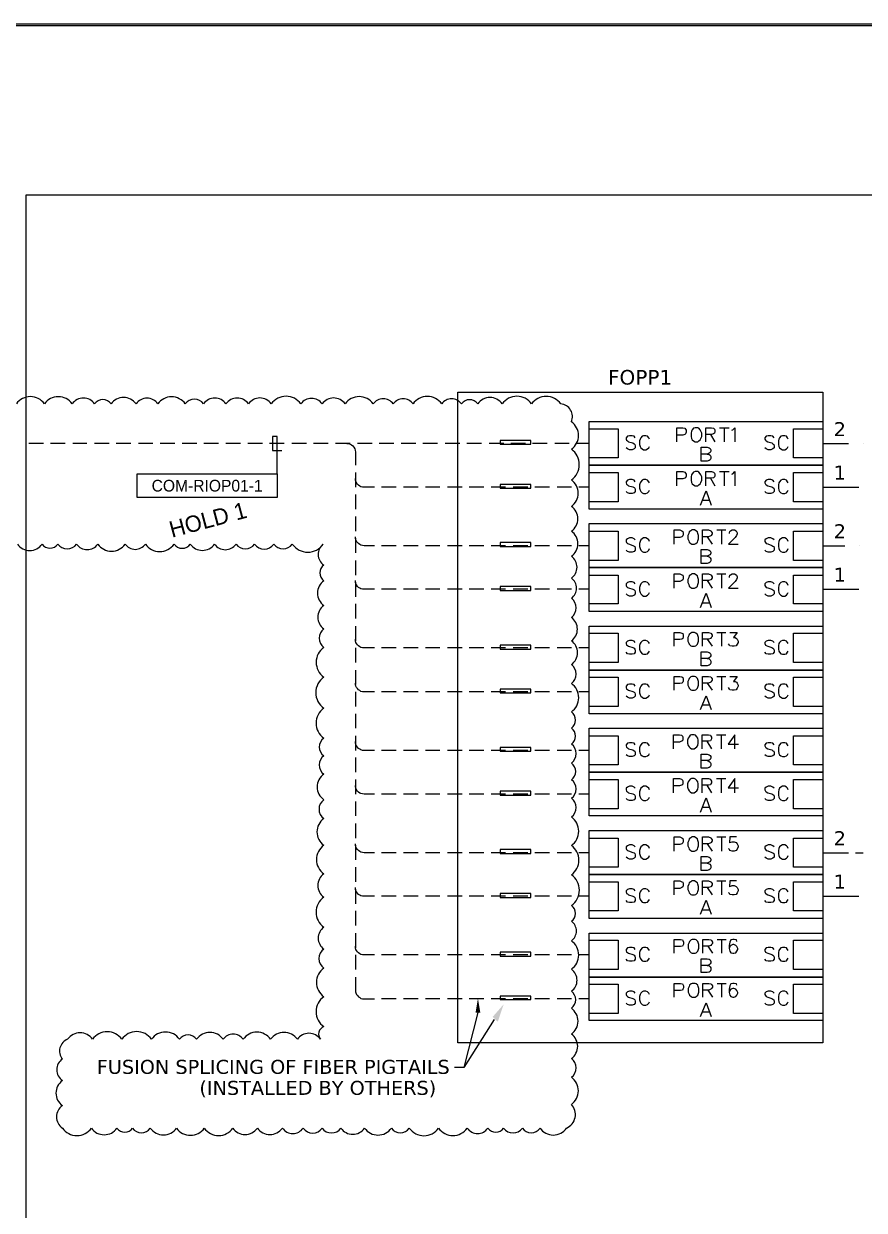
# Model space of a CAD drawing. Extents: x 10329 to 11173, y 0 to 536.
# Drawn here: x 10500.7 to 10680.7, y 282.4 to 536.4 of the extents above; entities that cross this region are included whole.
import ezdxf
from ezdxf.enums import TextEntityAlignment as Align

# ---------------------------------------------------------------- set-up
doc = ezdxf.new("R2010")
doc.units = 0
doc.header["$LTSCALE"] = 10
doc.header["$MEASUREMENT"] = 0
for name, color, linetype in [('G02-1-PRDXXXX-E-MRIO-01-P01-01$0$ANNOTATION', 7, 'Continuous'), ('G02-1-PRDXXXX-E-MRIO-01-P01-01$0$HOLD', 1, 'Continuous'), ('G02-1-PRDXXXX-E-MRIO-01-P01-01$0$TEXT-2', 2, 'Continuous'), ('G02-1-PRDXXXX-E-MRIO-01-P01-01$0$TITLE', 7, 'Continuous')]:
    doc.layers.add(name, color=color, linetype=linetype)
doc.layers.add('G02-1-PRDXXXX-E-MRIO-01-P01-01$0$View', color=251, linetype='Continuous', plot=False)
doc.styles.add('G02-1-PRDXXXX-E-MRIO-01-P01-01$0$PDF Verdana', font='verdana.ttf')
doc.styles.add('G02-1-PRDXXXX-E-MRIO-01-P01-01$0$Scovan Elec', font='')
doc.styles.add('G02-1-PRDXXXX-E-MRIO-01-P01-01$0$Standard', font='')
doc.styles.get('G02-1-PRDXXXX-E-MRIO-01-P01-01$0$Scovan Elec').set_extended_font_data('Franklin Gothic Medium Cond')
doc.styles.get('G02-1-PRDXXXX-E-MRIO-01-P01-01$0$Standard').set_extended_font_data('Franklin Gothic Medium Cond')

# ---------------------------------------------------------------- blocks, each defined once
blk = doc.blocks.new('G02-1-PRDXXXX-E-MRIO-01-P01-01$0$DV-54809-ZX-700-00')
at = {"layer": 'G02-1-PRDXXXX-E-MRIO-01-P01-01$0$ANNOTATION', "lineweight": 25}
for points in [[(172.22, 114.64), (172.22, 499.73), (597.78, 499.73), (597.78, 114.64)], [(264.68, 457.48), (342.84, 457.48), (342.84, 318.28), (264.68, 318.28)], [(292.8, 451.22), (342.84, 451.22), (342.84, 441.9), (292.8, 441.9)], [(292.8, 449.69), (299.06, 449.69), (299.06, 443.43), (292.8, 443.43)], [(315.49, 449.86), (315.15, 449.78), (314.89, 449.44), (314.73, 449.18), (314.64, 448.76), (314.64, 448), (314.73, 447.58), (314.89, 447.32), (315.15, 447.07), (315.49, 446.9), (316.08, 446.9), (316.33, 447.07), (316.59, 447.32), (316.76, 447.58), (316.93, 448), (316.93, 448.76), (316.76, 449.18), (316.59, 449.44), (316.33, 449.78), (316.08, 449.86)], [(336.57, 449.69), (342.84, 449.69), (342.84, 443.43), (336.57, 443.43)], [(273.74, 446.39), (280.35, 446.39), (280.35, 447.15), (273.74, 447.15)], [(292.8, 441.9), (342.84, 441.9), (342.84, 432.5), (292.8, 432.5)], [(292.8, 440.29), (299.06, 440.29), (299.06, 434.03), (292.8, 434.03)], [(315.49, 440.55), (315.15, 440.38), (314.89, 440.04), (314.73, 439.79), (314.64, 439.36), (314.64, 438.68), (314.73, 438.18), (314.89, 437.92), (315.15, 437.67), (315.49, 437.5), (316.08, 437.5), (316.33, 437.67), (316.59, 437.92), (316.76, 438.18), (316.93, 438.68), (316.93, 439.36), (316.76, 439.79), (316.59, 440.04), (316.33, 440.38), (316.08, 440.55)], [(336.57, 440.29), (342.84, 440.29), (342.84, 434.03), (336.57, 434.03)], [(273.74, 436.99), (280.35, 436.99), (280.35, 437.75), (273.74, 437.75)], [(292.8, 429.37), (342.84, 429.37), (342.84, 419.97), (292.8, 419.97)], [(292.8, 427.76), (299.06, 427.76), (299.06, 421.5), (292.8, 421.5)], [(314.81, 428.02), (314.56, 427.85), (314.22, 427.59), (314.13, 427.25), (313.96, 426.83), (313.96, 426.15), (314.13, 425.73), (314.22, 425.39), (314.56, 425.14), (314.81, 424.97), (315.4, 424.97), (315.66, 425.14), (316, 425.39), (316.08, 425.73), (316.25, 426.15), (316.25, 426.83), (316.08, 427.25), (316, 427.59), (315.66, 427.85), (315.4, 428.02)], [(336.57, 427.76), (342.84, 427.76), (342.84, 421.5), (336.57, 421.5)], [(273.74, 424.46), (280.35, 424.46), (280.35, 425.31), (273.74, 425.31)], [(292.8, 419.97), (342.84, 419.97), (342.84, 410.57), (292.8, 410.57)], [(292.8, 418.36), (299.06, 418.36), (299.06, 412.18), (292.8, 412.18)], [(314.81, 418.62), (314.56, 418.45), (314.22, 418.19), (314.13, 417.86), (313.96, 417.43), (313.96, 416.75), (314.13, 416.33), (314.22, 415.99), (314.56, 415.74), (314.81, 415.57), (315.4, 415.57), (315.66, 415.74), (316, 415.99), (316.08, 416.33), (316.25, 416.75), (316.25, 417.43), (316.08, 417.86), (316, 418.19), (315.66, 418.45), (315.4, 418.62)], [(336.57, 418.36), (342.84, 418.36), (342.84, 412.18), (336.57, 412.18)], [(273.74, 415.06), (280.35, 415.06), (280.35, 415.91), (273.74, 415.91)], [(292.8, 407.44), (342.84, 407.44), (342.84, 398.04), (292.8, 398.04)], [(292.8, 405.92), (299.06, 405.92), (299.06, 399.65), (292.8, 399.65)], [(314.81, 406.09), (314.56, 405.92), (314.22, 405.66), (314.13, 405.41), (313.96, 404.99), (313.96, 404.22), (314.13, 403.8), (314.22, 403.55), (314.56, 403.21), (314.81, 403.12), (315.4, 403.12), (315.66, 403.21), (316, 403.55), (316.08, 403.8), (316.25, 404.22), (316.25, 404.99), (316.08, 405.41), (316, 405.66), (315.66, 405.92), (315.4, 406.09)], [(336.57, 405.92), (342.84, 405.92), (342.84, 399.65), (336.57, 399.65)], [(273.74, 402.53), (280.35, 402.53), (280.35, 403.38), (273.74, 403.38)], [(292.8, 398.04), (342.84, 398.04), (342.84, 388.64), (292.8, 388.64)], [(292.8, 396.52), (299.06, 396.52), (299.06, 390.25), (292.8, 390.25)], [(314.81, 396.69), (314.56, 396.6), (314.22, 396.26), (314.13, 396.01), (313.96, 395.59), (313.96, 394.82), (314.13, 394.4), (314.22, 394.15), (314.56, 393.81), (314.81, 393.72), (315.4, 393.72), (315.66, 393.81), (316, 394.15), (316.08, 394.4), (316.25, 394.82), (316.25, 395.59), (316.08, 396.01), (316, 396.26), (315.66, 396.6), (315.4, 396.69)], [(336.57, 396.52), (342.84, 396.52), (342.84, 390.25), (336.57, 390.25)], [(273.74, 393.13), (280.35, 393.13), (280.35, 393.98), (273.74, 393.98)], [(292.8, 385.6), (342.84, 385.6), (342.84, 376.2), (292.8, 376.2)], [(292.8, 383.99), (299.06, 383.99), (299.06, 377.72), (292.8, 377.72)], [(314.73, 384.16), (314.47, 384.07), (314.22, 383.73), (314.05, 383.48), (313.88, 383.06), (313.88, 382.38), (314.05, 381.87), (314.22, 381.62), (314.47, 381.36), (314.73, 381.19), (315.32, 381.19), (315.57, 381.36), (315.91, 381.62), (316.08, 381.87), (316.16, 382.38), (316.16, 383.06), (316.08, 383.48), (315.91, 383.73), (315.57, 384.07), (315.32, 384.16)], [(336.57, 383.99), (342.84, 383.99), (342.84, 377.72), (336.57, 377.72)], [(273.74, 380.68), (280.35, 380.68), (280.35, 381.45), (273.74, 381.45)], [(292.8, 376.2), (342.84, 376.2), (342.84, 366.8), (292.8, 366.8)], [(292.8, 374.59), (299.06, 374.59), (299.06, 368.32), (292.8, 368.32)], [(314.73, 374.84), (314.47, 374.67), (314.22, 374.42), (314.05, 374.08), (313.88, 373.66), (313.88, 372.98), (314.05, 372.56), (314.22, 372.22), (314.47, 371.96), (314.73, 371.79), (315.32, 371.79), (315.57, 371.96), (315.91, 372.22), (316.08, 372.56), (316.16, 372.98), (316.16, 373.66), (316.08, 374.08), (315.91, 374.42), (315.57, 374.67), (315.32, 374.84)], [(336.57, 374.59), (342.84, 374.59), (342.84, 368.32), (336.57, 368.32)], [(273.74, 371.29), (280.35, 371.29), (280.35, 372.13), (273.74, 372.13)], [(292.8, 363.67), (342.84, 363.67), (342.84, 354.27), (292.8, 354.27)], [(292.8, 362.06), (299.06, 362.06), (299.06, 355.88), (292.8, 355.88)], [(314.81, 362.31), (314.56, 362.14), (314.22, 361.89), (314.13, 361.55), (313.96, 361.13), (313.96, 360.45), (314.13, 360.02), (314.22, 359.69), (314.56, 359.43), (314.81, 359.26), (315.4, 359.26), (315.66, 359.43), (316, 359.69), (316.08, 360.02), (316.25, 360.45), (316.25, 361.13), (316.08, 361.55), (316, 361.89), (315.66, 362.14), (315.4, 362.31)], [(336.57, 362.06), (342.84, 362.06), (342.84, 355.88), (336.57, 355.88)], [(273.74, 358.75), (280.35, 358.75), (280.35, 359.6), (273.74, 359.6)], [(292.8, 354.27), (342.84, 354.27), (342.84, 344.87), (292.8, 344.87)], [(292.8, 352.74), (299.06, 352.74), (299.06, 346.48), (292.8, 346.48)], [(314.81, 352.91), (314.56, 352.74), (314.22, 352.49), (314.13, 352.23), (313.96, 351.73), (313.96, 351.05), (314.13, 350.63), (314.22, 350.37), (314.56, 350.03), (314.81, 349.95), (315.4, 349.95), (315.66, 350.03), (316, 350.37), (316.08, 350.63), (316.25, 351.05), (316.25, 351.73), (316.08, 352.23), (316, 352.49), (315.66, 352.74), (315.4, 352.91)], [(336.57, 352.74), (342.84, 352.74), (342.84, 346.48), (336.57, 346.48)], [(273.74, 349.36), (280.35, 349.36), (280.35, 350.2), (273.74, 350.2)], [(292.8, 341.74), (342.84, 341.74), (342.84, 332.34), (292.8, 332.34)], [(314.89, 340.38), (314.64, 340.3), (314.3, 339.96), (314.22, 339.7), (314.05, 339.28), (314.05, 338.52), (314.22, 338.09), (314.3, 337.84), (314.64, 337.5), (314.89, 337.42), (315.49, 337.42), (315.74, 337.5), (316.08, 337.84), (316.16, 338.09), (316.33, 338.52), (316.33, 339.28), (316.16, 339.7), (316.08, 339.96), (315.74, 340.3), (315.49, 340.38)], [(292.8, 340.21), (299.06, 340.21), (299.06, 333.95), (292.8, 333.95)], [(336.57, 340.21), (342.84, 340.21), (342.84, 333.95), (336.57, 333.95)], [(273.74, 336.82), (280.35, 336.82), (280.35, 337.67), (273.74, 337.67)], [(292.8, 332.34), (342.84, 332.34), (342.84, 323.02), (292.8, 323.02)], [(292.8, 330.81), (299.06, 330.81), (299.06, 324.55), (292.8, 324.55)], [(314.89, 330.98), (314.64, 330.9), (314.3, 330.56), (314.22, 330.3), (314.05, 329.88), (314.05, 329.12), (314.22, 328.7), (314.3, 328.44), (314.64, 328.19), (314.89, 328.02), (315.49, 328.02), (315.74, 328.19), (316.08, 328.44), (316.16, 328.7), (316.33, 329.12), (316.33, 329.88), (316.16, 330.3), (316.08, 330.56), (315.74, 330.9), (315.49, 330.98)], [(336.57, 330.81), (342.84, 330.81), (342.84, 324.55), (336.57, 324.55)], [(273.74, 327.51), (280.35, 327.51), (280.35, 328.27), (273.74, 328.27)]]:
    blk.add_lwpolyline(points, close=True, dxfattribs=at)
for points in [[(311.59, 446.9), (311.59, 449.86), (312.86, 449.86), (313.29, 449.78), (313.46, 449.61), (313.62, 449.35), (313.62, 448.93), (313.46, 448.59), (313.29, 448.42), (312.86, 448.34), (311.59, 448.34)], [(317.77, 446.9), (317.77, 449.86), (319.04, 449.86), (319.47, 449.78), (319.64, 449.61), (319.72, 449.35), (319.72, 449.01), (319.64, 448.76), (319.47, 448.59), (319.04, 448.42), (317.77, 448.42)], [(320.74, 449.86), (322.77, 449.86)], [(321.75, 449.86), (321.75, 446.9)], [(323.36, 449.35), (323.62, 449.44), (324.04, 449.86), (324.04, 446.9)], [(302.7, 447.74), (302.45, 448.08), (302.02, 448.17), (301.43, 448.17), (301.01, 448.08), (300.75, 447.74), (300.75, 447.49), (300.84, 447.24), (301.01, 447.07), (301.26, 446.9), (302.19, 446.64), (302.45, 446.47), (302.62, 446.31), (302.7, 446.05), (302.7, 445.63), (302.45, 445.37), (302.02, 445.2), (301.43, 445.2), (301.01, 445.37), (300.75, 445.63)], [(305.75, 447.49), (305.58, 447.74), (305.33, 448.08), (304.99, 448.17), (304.48, 448.17), (304.14, 448.08), (303.89, 447.74), (303.72, 447.49), (303.63, 447.07), (303.63, 446.31), (303.72, 445.88), (303.89, 445.63), (304.14, 445.37), (304.48, 445.2), (304.99, 445.2), (305.33, 445.37), (305.58, 445.63), (305.75, 445.88)], [(318.79, 448.42), (319.72, 446.9)], [(332.42, 447.74), (332.17, 448.08), (331.74, 448.17), (331.15, 448.17), (330.73, 448.08), (330.47, 447.74), (330.47, 447.49), (330.56, 447.24), (330.73, 447.07), (331.07, 446.9), (331.91, 446.64), (332.17, 446.47), (332.34, 446.31), (332.42, 446.05), (332.42, 445.63), (332.17, 445.37), (331.74, 445.2), (331.15, 445.2), (330.73, 445.37), (330.47, 445.63)], [(335.47, 447.49), (335.3, 447.74), (335.05, 448.08), (334.71, 448.17), (334.2, 448.17), (333.86, 448.08), (333.61, 447.74), (333.44, 447.49), (333.35, 447.07), (333.35, 446.31), (333.44, 445.88), (333.61, 445.63), (333.86, 445.37), (334.2, 445.2), (334.71, 445.2), (335.05, 445.37), (335.3, 445.63), (335.47, 445.88)], [(175.95, 446.56), (172.82, 446.56)], [(180.61, 446.56), (177.47, 446.56)], [(185.26, 446.56), (182.21, 446.56)], [(190, 446.56), (186.87, 446.56)], [(194.66, 446.56), (191.53, 446.56)], [(199.4, 446.56), (196.27, 446.56)], [(204.06, 446.56), (200.93, 446.56)], [(208.8, 446.56), (205.67, 446.56)], [(213.46, 446.56), (210.32, 446.56)], [(218.11, 446.56), (214.98, 446.56)], [(222.86, 446.56), (219.72, 446.56)], [(227.51, 446.56), (224.38, 446.56)], [(232.25, 446.56), (229.12, 446.56)], [(236.91, 446.56), (233.78, 446.56)], [(241.65, 446.56), (238.52, 446.56)], [(246.31, 446.56), (243.18, 446.56)], [(250.97, 446.56), (247.83, 446.56)], [(255.71, 446.56), (252.58, 446.56)], [(260.37, 446.56), (257.23, 446.56)], [(265.11, 446.56), (261.97, 446.56)], [(269.76, 446.56), (266.63, 446.56)], [(274.51, 446.56), (271.37, 446.56)], [(279.16, 446.56), (276.03, 446.56)], [(283.82, 446.56), (280.69, 446.56)], [(288.56, 446.56), (285.43, 446.56)], [(292.8, 446.56), (290.09, 446.56)], [(318.11, 444.27), (318.54, 444.19), (318.7, 444.02), (318.87, 443.77), (318.87, 443.34), (318.7, 443), (318.54, 442.92), (318.11, 442.75), (316.84, 442.75), (316.84, 445.71), (318.11, 445.71), (318.54, 445.63), (318.7, 445.46), (318.87, 445.2), (318.87, 444.87), (318.7, 444.61), (318.54, 444.44), (318.11, 444.27), (316.84, 444.27)], [(342.84, 446.56), (348.34, 446.56)], [(351.47, 446.56), (351.47, 446.56)], [(242.75, 440.29), (242.75, 437.16)], [(311.59, 437.5), (311.59, 440.55), (312.86, 440.55), (313.29, 440.38), (313.46, 440.21), (313.62, 439.95), (313.62, 439.53), (313.46, 439.19), (313.29, 439.11), (312.86, 438.94), (311.59, 438.94)], [(317.77, 437.5), (317.77, 440.55), (319.04, 440.55), (319.47, 440.38), (319.64, 440.21), (319.72, 439.95), (319.72, 439.62), (319.64, 439.36), (319.47, 439.19), (319.04, 439.11), (317.77, 439.11)], [(320.74, 440.55), (322.77, 440.55)], [(321.75, 440.55), (321.75, 437.5)], [(323.36, 439.95), (323.62, 440.04), (324.04, 440.55), (324.04, 437.5)], [(246.82, 437.16), (244.28, 437.16), (243.94, 437.25), (243.69, 437.41), (243.43, 437.58), (243.18, 437.84), (243.01, 438.09), (242.84, 438.43), (242.75, 438.68), (242.75, 439.02)], [(251.48, 437.16), (248.34, 437.16)], [(256.22, 437.16), (253.08, 437.16)], [(260.87, 437.16), (257.74, 437.16)], [(265.62, 437.16), (262.48, 437.16)], [(270.27, 437.16), (267.14, 437.16)], [(274.93, 437.16), (271.8, 437.16)], [(279.67, 437.16), (276.54, 437.16)], [(284.33, 437.16), (281.2, 437.16)], [(289.07, 437.16), (285.94, 437.16)], [(292.8, 437.16), (290.59, 437.16)], [(302.7, 438.35), (302.45, 438.68), (302.02, 438.85), (301.43, 438.85), (301.01, 438.68), (300.75, 438.35), (300.75, 438.09), (300.84, 437.84), (301.01, 437.67), (301.26, 437.5), (302.19, 437.25), (302.45, 437.08), (302.62, 436.99), (302.7, 436.65), (302.7, 436.23), (302.45, 435.98), (302.02, 435.81), (301.43, 435.81), (301.01, 435.98), (300.75, 436.23)], [(305.75, 438.09), (305.58, 438.35), (305.33, 438.68), (304.99, 438.85), (304.48, 438.85), (304.14, 438.68), (303.89, 438.35), (303.72, 438.09), (303.63, 437.67), (303.63, 436.99), (303.72, 436.57), (303.89, 436.23), (304.14, 435.98), (304.48, 435.81), (304.99, 435.81), (305.33, 435.98), (305.58, 436.23), (305.75, 436.57)], [(318.79, 439.11), (319.72, 437.5)], [(332.42, 438.35), (332.17, 438.68), (331.74, 438.85), (331.15, 438.85), (330.73, 438.68), (330.47, 438.35), (330.47, 438.09), (330.56, 437.84), (330.73, 437.67), (331.07, 437.5), (331.91, 437.25), (332.17, 437.08), (332.34, 436.99), (332.42, 436.65), (332.42, 436.23), (332.17, 435.98), (331.74, 435.81), (331.15, 435.81), (330.73, 435.98), (330.47, 436.23)], [(335.47, 438.09), (335.3, 438.35), (335.05, 438.68), (334.71, 438.85), (334.2, 438.85), (333.86, 438.68), (333.61, 438.35), (333.44, 438.09), (333.35, 437.67), (333.35, 436.99), (333.44, 436.57), (333.61, 436.23), (333.86, 435.98), (334.2, 435.81), (334.71, 435.81), (335.05, 435.98), (335.3, 436.23), (335.47, 436.57)], [(342.84, 437.16), (350.54, 437.16)], [(242.75, 435.64), (242.75, 432.5)], [(316.67, 433.35), (317.86, 436.4), (318.96, 433.35)], [(317.1, 434.37), (318.54, 434.37)], [(242.75, 430.89), (242.75, 427.76)], [(311, 424.97), (311, 428.02), (312.27, 428.02), (312.69, 427.85), (312.86, 427.68), (312.95, 427.42), (312.95, 427), (312.86, 426.75), (312.69, 426.58), (312.27, 426.41), (311, 426.41)], [(317.1, 424.97), (317.1, 428.02), (318.37, 428.02), (318.87, 427.85), (318.96, 427.68), (319.13, 427.42), (319.13, 427.17), (318.96, 426.83), (318.87, 426.75), (318.37, 426.58), (317.1, 426.58)], [(320.14, 428.02), (322.09, 428.02)], [(321.16, 428.02), (321.16, 424.97)], [(322.85, 427.25), (322.85, 427.42), (322.94, 427.68), (323.11, 427.85), (323.45, 428.02), (323.95, 428.02), (324.29, 427.85), (324.38, 427.68), (324.55, 427.42), (324.55, 427.17), (324.38, 426.83), (324.12, 426.41), (322.68, 424.97), (324.72, 424.97)], [(246.82, 424.63), (244.62, 424.63), (244.28, 424.71), (243.94, 424.8), (243.69, 424.88), (243.43, 425.14), (243.18, 425.31), (243.01, 425.56), (242.84, 425.9), (242.75, 426.24), (242.75, 426.58)], [(242.75, 426.24), (242.75, 423.11)], [(251.48, 424.63), (248.34, 424.63)], [(256.22, 424.63), (253.08, 424.63)], [(260.87, 424.63), (257.74, 424.63)], [(265.62, 424.63), (262.48, 424.63)], [(270.27, 424.63), (267.14, 424.63)], [(274.93, 424.63), (271.8, 424.63)], [(279.67, 424.63), (276.54, 424.63)], [(284.33, 424.63), (281.2, 424.63)], [(289.07, 424.63), (285.94, 424.63)], [(292.8, 424.63), (290.59, 424.63)], [(302.7, 425.9), (302.45, 426.15), (302.02, 426.32), (301.43, 426.32), (301.01, 426.15), (300.75, 425.9), (300.75, 425.56), (300.84, 425.31), (301.01, 425.14), (301.26, 425.05), (302.19, 424.71), (302.45, 424.54), (302.62, 424.46), (302.7, 424.12), (302.7, 423.7), (302.45, 423.44), (302.02, 423.27), (301.43, 423.27), (301.01, 423.44), (300.75, 423.7)], [(305.75, 425.56), (305.58, 425.9), (305.33, 426.15), (304.99, 426.32), (304.48, 426.32), (304.14, 426.15), (303.89, 425.9), (303.72, 425.56), (303.63, 425.14), (303.63, 424.46), (303.72, 424.04), (303.89, 423.7), (304.14, 423.44), (304.48, 423.27), (304.99, 423.27), (305.33, 423.44), (305.58, 423.7), (305.75, 424.04)], [(318.11, 426.58), (319.13, 424.97)], [(332.42, 425.9), (332.17, 426.15), (331.74, 426.32), (331.15, 426.32), (330.73, 426.15), (330.47, 425.9), (330.47, 425.56), (330.56, 425.31), (330.73, 425.14), (331.07, 425.05), (331.91, 424.71), (332.17, 424.54), (332.34, 424.46), (332.42, 424.12), (332.42, 423.7), (332.17, 423.44), (331.74, 423.27), (331.15, 423.27), (330.73, 423.44), (330.47, 423.7)], [(335.47, 425.56), (335.3, 425.9), (335.05, 426.15), (334.71, 426.32), (334.2, 426.32), (333.86, 426.15), (333.61, 425.9), (333.44, 425.56), (333.35, 425.14), (333.35, 424.46), (333.44, 424.04), (333.61, 423.7), (333.86, 423.44), (334.2, 423.27), (334.71, 423.27), (335.05, 423.44), (335.3, 423.7), (335.47, 424.04)], [(342.84, 424.63), (347.58, 424.63)], [(350.71, 424.63), (350.71, 424.63)], [(318.11, 422.43), (318.54, 422.26), (318.7, 422.09), (318.87, 421.84), (318.87, 421.41), (318.7, 421.16), (318.54, 420.99), (318.11, 420.82), (316.84, 420.82), (316.84, 423.87), (318.11, 423.87), (318.54, 423.7), (318.7, 423.53), (318.87, 423.27), (318.87, 423.02), (318.7, 422.68), (318.54, 422.6), (318.11, 422.43), (316.84, 422.43)], [(242.75, 421.5), (242.75, 418.36)], [(246.82, 415.32), (244.28, 415.32), (243.94, 415.4), (243.69, 415.57), (243.43, 415.74), (243.18, 415.91), (243.01, 416.25), (242.84, 416.5), (242.75, 416.84), (242.75, 417.18)], [(242.75, 416.84), (242.75, 413.71)], [(302.7, 416.5), (302.45, 416.75), (302.02, 416.92), (301.43, 416.92), (301.01, 416.75), (300.75, 416.5), (300.75, 416.16), (300.84, 415.91), (301.01, 415.74), (301.26, 415.65), (302.19, 415.32), (302.45, 415.23), (302.62, 415.06), (302.7, 414.81), (302.7, 414.38), (302.45, 414.05), (302.02, 413.88), (301.43, 413.88), (301.01, 414.05), (300.75, 414.38)], [(305.75, 416.16), (305.58, 416.5), (305.33, 416.75), (304.99, 416.92), (304.48, 416.92), (304.14, 416.75), (303.89, 416.5), (303.72, 416.16), (303.63, 415.74), (303.63, 415.06), (303.72, 414.64), (303.89, 414.38), (304.14, 414.05), (304.48, 413.88), (304.99, 413.88), (305.33, 414.05), (305.58, 414.38), (305.75, 414.64)], [(311, 415.57), (311, 418.62), (312.27, 418.62), (312.69, 418.45), (312.86, 418.36), (312.95, 418.02), (312.95, 417.6), (312.86, 417.35), (312.69, 417.18), (312.27, 417.01), (311, 417.01)], [(317.1, 415.57), (317.1, 418.62), (318.37, 418.62), (318.87, 418.45), (318.96, 418.36), (319.13, 418.02), (319.13, 417.77), (318.96, 417.43), (318.87, 417.35), (318.37, 417.18), (317.1, 417.18)], [(318.11, 417.18), (319.13, 415.57)], [(320.14, 418.62), (322.09, 418.62)], [(321.16, 418.62), (321.16, 415.57)], [(322.85, 417.86), (322.85, 418.02), (322.94, 418.36), (323.11, 418.45), (323.45, 418.62), (323.95, 418.62), (324.29, 418.45), (324.38, 418.36), (324.55, 418.02), (324.55, 417.77), (324.38, 417.43), (324.12, 417.01), (322.68, 415.57), (324.72, 415.57)], [(332.42, 416.5), (332.17, 416.75), (331.74, 416.92), (331.15, 416.92), (330.73, 416.75), (330.47, 416.5), (330.47, 416.16), (330.56, 415.91), (330.73, 415.74), (331.07, 415.65), (331.91, 415.32), (332.17, 415.23), (332.34, 415.06), (332.42, 414.81), (332.42, 414.38), (332.17, 414.05), (331.74, 413.88), (331.15, 413.88), (330.73, 414.05), (330.47, 414.38)], [(335.47, 416.16), (335.3, 416.5), (335.05, 416.75), (334.71, 416.92), (334.2, 416.92), (333.86, 416.75), (333.61, 416.5), (333.44, 416.16), (333.35, 415.74), (333.35, 415.06), (333.44, 414.64), (333.61, 414.38), (333.86, 414.05), (334.2, 413.88), (334.71, 413.88), (335.05, 414.05), (335.3, 414.38), (335.47, 414.64)], [(251.48, 415.32), (248.34, 415.32)], [(256.22, 415.32), (253.08, 415.32)], [(260.87, 415.32), (257.74, 415.32)], [(265.62, 415.32), (262.48, 415.32)], [(270.27, 415.32), (267.14, 415.32)], [(274.93, 415.32), (271.8, 415.32)], [(279.67, 415.32), (276.54, 415.32)], [(284.33, 415.32), (281.2, 415.32)], [(289.07, 415.32), (285.94, 415.32)], [(292.8, 415.32), (290.59, 415.32)], [(316.67, 411.42), (317.86, 414.47), (318.96, 411.42)], [(342.84, 415.32), (350.54, 415.32)], [(242.75, 412.18), (242.75, 409.05)], [(317.1, 412.44), (318.54, 412.44)], [(242.75, 407.44), (242.75, 404.31)], [(246.82, 402.78), (244.28, 402.78), (243.94, 402.87), (243.69, 403.04), (243.43, 403.21), (243.18, 403.46), (243.01, 403.72), (242.84, 403.97), (242.75, 404.31), (242.75, 404.65)], [(302.7, 403.97), (302.45, 404.22), (302.02, 404.39), (301.43, 404.39), (301.01, 404.22), (300.75, 403.97), (300.75, 403.72), (300.84, 403.38), (301.01, 403.29), (301.26, 403.12), (302.19, 402.87), (302.45, 402.7), (302.62, 402.53), (302.7, 402.28), (302.7, 401.85), (302.45, 401.51), (302.02, 401.43), (301.43, 401.43), (301.01, 401.51), (300.75, 401.85)], [(305.75, 403.72), (305.58, 403.97), (305.33, 404.22), (304.99, 404.39), (304.48, 404.39), (304.14, 404.22), (303.89, 403.97), (303.72, 403.72), (303.63, 403.29), (303.63, 402.53), (303.72, 402.11), (303.89, 401.85), (304.14, 401.51), (304.48, 401.43), (304.99, 401.43), (305.33, 401.51), (305.58, 401.85), (305.75, 402.11)], [(311, 403.12), (311, 406.09), (312.27, 406.09), (312.69, 405.92), (312.86, 405.83), (312.95, 405.49), (312.95, 405.07), (312.86, 404.82), (312.69, 404.65), (312.27, 404.56), (311, 404.56)], [(317.1, 403.12), (317.1, 406.09), (318.37, 406.09), (318.87, 405.92), (318.96, 405.83), (319.13, 405.49), (319.13, 405.24), (318.96, 404.99), (318.87, 404.82), (318.37, 404.65), (317.1, 404.65)], [(318.11, 404.65), (319.13, 403.12)], [(320.14, 406.09), (322.09, 406.09)], [(321.16, 406.09), (321.16, 403.12)], [(322.94, 406.09), (324.55, 406.09), (323.7, 404.99), (324.12, 404.99), (324.38, 404.82), (324.55, 404.65), (324.72, 404.22), (324.72, 403.97), (324.55, 403.55), (324.29, 403.21), (323.87, 403.12), (323.45, 403.12), (322.94, 403.21), (322.85, 403.38), (322.68, 403.63)], [(332.42, 403.97), (332.17, 404.22), (331.74, 404.39), (331.15, 404.39), (330.73, 404.22), (330.47, 403.97), (330.47, 403.72), (330.56, 403.38), (330.73, 403.29), (331.07, 403.12), (331.91, 402.87), (332.17, 402.7), (332.34, 402.53), (332.42, 402.28), (332.42, 401.85), (332.17, 401.51), (331.74, 401.43), (331.15, 401.43), (330.73, 401.51), (330.47, 401.85)], [(335.47, 403.72), (335.3, 403.97), (335.05, 404.22), (334.71, 404.39), (334.2, 404.39), (333.86, 404.22), (333.61, 403.97), (333.44, 403.72), (333.35, 403.29), (333.35, 402.53), (333.44, 402.11), (333.61, 401.85), (333.86, 401.51), (334.2, 401.43), (334.71, 401.43), (335.05, 401.51), (335.3, 401.85), (335.47, 402.11)], [(242.75, 402.78), (242.75, 399.65)], [(251.48, 402.78), (248.34, 402.78)], [(256.22, 402.78), (253.08, 402.78)], [(260.87, 402.78), (257.74, 402.78)], [(265.62, 402.78), (262.48, 402.78)], [(270.27, 402.78), (267.14, 402.78)], [(274.93, 402.78), (271.8, 402.78)], [(279.67, 402.78), (276.54, 402.78)], [(284.33, 402.78), (281.2, 402.78)], [(289.07, 402.78), (285.94, 402.78)], [(292.8, 402.78), (290.59, 402.78)], [(318.11, 400.5), (318.54, 400.41), (318.7, 400.24), (318.87, 399.91), (318.87, 399.48), (318.7, 399.23), (318.54, 399.06), (318.11, 398.97), (316.84, 398.97), (316.84, 401.94), (318.11, 401.94), (318.54, 401.77), (318.7, 401.68), (318.87, 401.34), (318.87, 401.09), (318.7, 400.84), (318.54, 400.67), (318.11, 400.5), (316.84, 400.5)], [(242.75, 398.04), (242.75, 394.91)], [(311, 393.72), (311, 396.69), (312.27, 396.69), (312.69, 396.6), (312.86, 396.43), (312.95, 396.18), (312.95, 395.67), (312.86, 395.42), (312.69, 395.25), (312.27, 395.16), (311, 395.16)], [(317.1, 393.72), (317.1, 396.69), (318.37, 396.69), (318.87, 396.6), (318.96, 396.43), (319.13, 396.18), (319.13, 395.84), (318.96, 395.59), (318.87, 395.42), (318.37, 395.25), (317.1, 395.25)], [(320.14, 396.69), (322.09, 396.69)], [(321.16, 396.69), (321.16, 393.72)], [(322.94, 396.69), (324.55, 396.69), (323.7, 395.59), (324.12, 395.59), (324.38, 395.42), (324.55, 395.25), (324.72, 394.82), (324.72, 394.57), (324.55, 394.15), (324.29, 393.81), (323.87, 393.72), (323.45, 393.72), (322.94, 393.81), (322.85, 393.98), (322.68, 394.32)], [(246.82, 393.39), (244.28, 393.39), (243.94, 393.47), (243.69, 393.64), (243.43, 393.81), (243.18, 394.06), (243.01, 394.32), (242.84, 394.57), (242.75, 394.91), (242.75, 395.25)], [(302.7, 394.57), (302.45, 394.91), (302.02, 394.99), (301.43, 394.99), (301.01, 394.91), (300.75, 394.57), (300.75, 394.32), (300.84, 393.98), (301.01, 393.89), (301.26, 393.72), (302.19, 393.47), (302.45, 393.3), (302.62, 393.13), (302.7, 392.88), (302.7, 392.45), (302.45, 392.2), (302.02, 392.03), (301.43, 392.03), (301.01, 392.2), (300.75, 392.45)], [(305.75, 394.32), (305.58, 394.57), (305.33, 394.91), (304.99, 394.99), (304.48, 394.99), (304.14, 394.91), (303.89, 394.57), (303.72, 394.32), (303.63, 393.89), (303.63, 393.13), (303.72, 392.71), (303.89, 392.45), (304.14, 392.2), (304.48, 392.03), (304.99, 392.03), (305.33, 392.2), (305.58, 392.45), (305.75, 392.71)], [(318.11, 395.25), (319.13, 393.72)], [(332.42, 394.57), (332.17, 394.91), (331.74, 394.99), (331.15, 394.99), (330.73, 394.91), (330.47, 394.57), (330.47, 394.32), (330.56, 393.98), (330.73, 393.89), (331.07, 393.72), (331.91, 393.47), (332.17, 393.3), (332.34, 393.13), (332.42, 392.88), (332.42, 392.45), (332.17, 392.2), (331.74, 392.03), (331.15, 392.03), (330.73, 392.2), (330.47, 392.45)], [(335.47, 394.32), (335.3, 394.57), (335.05, 394.91), (334.71, 394.99), (334.2, 394.99), (333.86, 394.91), (333.61, 394.57), (333.44, 394.32), (333.35, 393.89), (333.35, 393.13), (333.44, 392.71), (333.61, 392.45), (333.86, 392.2), (334.2, 392.03), (334.71, 392.03), (335.05, 392.2), (335.3, 392.45), (335.47, 392.71)], [(242.75, 393.39), (242.75, 390.25)], [(251.48, 393.39), (248.34, 393.39)], [(256.22, 393.39), (253.08, 393.39)], [(260.87, 393.39), (257.74, 393.39)], [(265.62, 393.39), (262.48, 393.39)], [(270.27, 393.39), (267.14, 393.39)], [(274.93, 393.39), (271.8, 393.39)], [(279.67, 393.39), (276.54, 393.39)], [(284.33, 393.39), (281.2, 393.39)], [(289.07, 393.39), (285.94, 393.39)], [(292.8, 393.39), (290.59, 393.39)], [(316.67, 389.58), (317.86, 392.54), (318.96, 389.58)], [(242.75, 388.64), (242.75, 385.6)], [(317.1, 390.59), (318.54, 390.59)], [(242.75, 383.99), (242.75, 380.85)], [(310.91, 381.19), (310.91, 384.16), (312.19, 384.16), (312.61, 384.07), (312.78, 383.9), (312.86, 383.65), (312.86, 383.22), (312.78, 382.89), (312.61, 382.8), (312.19, 382.63), (310.91, 382.63)], [(317.01, 381.19), (317.01, 384.16), (318.37, 384.16), (318.79, 384.07), (318.87, 383.9), (319.04, 383.65), (319.04, 383.31), (318.87, 383.06), (318.79, 382.89), (318.37, 382.8), (317.01, 382.8)], [(320.06, 384.16), (322.09, 384.16)], [(321.08, 384.16), (321.08, 381.19)], [(324.04, 381.19), (324.04, 384.16), (322.6, 382.21), (324.8, 382.21)], [(246.82, 380.85), (244.28, 380.85), (243.94, 380.94), (243.69, 381.11), (243.43, 381.28), (243.18, 381.53), (243.01, 381.79), (242.84, 382.12), (242.75, 382.38), (242.75, 382.72)], [(302.7, 382.04), (302.45, 382.38), (302.02, 382.46), (301.43, 382.46), (301.01, 382.38), (300.75, 382.04), (300.75, 381.79), (300.84, 381.53), (301.01, 381.36), (301.26, 381.19), (302.19, 380.94), (302.45, 380.77), (302.62, 380.68), (302.7, 380.35), (302.7, 379.92), (302.45, 379.67), (302.02, 379.5), (301.43, 379.5), (301.01, 379.67), (300.75, 379.92)], [(305.75, 381.79), (305.58, 382.04), (305.33, 382.38), (304.99, 382.46), (304.48, 382.46), (304.14, 382.38), (303.89, 382.04), (303.72, 381.79), (303.63, 381.36), (303.63, 380.68), (303.72, 380.18), (303.89, 379.92), (304.14, 379.67), (304.48, 379.5), (304.99, 379.5), (305.33, 379.67), (305.58, 379.92), (305.75, 380.18)], [(318.03, 382.8), (319.04, 381.19)], [(332.42, 382.04), (332.17, 382.38), (331.74, 382.46), (331.15, 382.46), (330.73, 382.38), (330.47, 382.04), (330.47, 381.79), (330.56, 381.53), (330.73, 381.36), (331.07, 381.19), (331.91, 380.94), (332.17, 380.77), (332.34, 380.68), (332.42, 380.35), (332.42, 379.92), (332.17, 379.67), (331.74, 379.5), (331.15, 379.5), (330.73, 379.67), (330.47, 379.92)], [(335.47, 381.79), (335.3, 382.04), (335.05, 382.38), (334.71, 382.46), (334.2, 382.46), (333.86, 382.38), (333.61, 382.04), (333.44, 381.79), (333.35, 381.36), (333.35, 380.68), (333.44, 380.18), (333.61, 379.92), (333.86, 379.67), (334.2, 379.5), (334.71, 379.5), (335.05, 379.67), (335.3, 379.92), (335.47, 380.18)], [(242.75, 379.33), (242.75, 376.2)], [(251.48, 380.85), (248.34, 380.85)], [(256.22, 380.85), (253.08, 380.85)], [(260.87, 380.85), (257.74, 380.85)], [(265.62, 380.85), (262.48, 380.85)], [(270.27, 380.85), (267.14, 380.85)], [(274.93, 380.85), (271.8, 380.85)], [(279.67, 380.85), (276.54, 380.85)], [(284.33, 380.85), (281.2, 380.85)], [(289.07, 380.85), (285.94, 380.85)], [(292.8, 380.85), (290.59, 380.85)], [(318.11, 378.65), (318.54, 378.48), (318.7, 378.31), (318.87, 378.06), (318.87, 377.64), (318.7, 377.3), (318.54, 377.21), (318.11, 377.04), (316.84, 377.04), (316.84, 380.01), (318.11, 380.01), (318.54, 379.92), (318.7, 379.75), (318.87, 379.5), (318.87, 379.16), (318.7, 378.91), (318.54, 378.74), (318.11, 378.65), (316.84, 378.65)], [(242.75, 374.59), (242.75, 371.46)], [(246.82, 371.46), (244.62, 371.46), (244.28, 371.54), (243.94, 371.62), (243.69, 371.71), (243.43, 371.88), (243.18, 372.13), (243.01, 372.39), (242.84, 372.73), (242.75, 373.06), (242.75, 373.32)], [(310.91, 371.79), (310.91, 374.84), (312.19, 374.84), (312.61, 374.67), (312.78, 374.5), (312.86, 374.25), (312.86, 373.83), (312.78, 373.49), (312.61, 373.4), (312.19, 373.23), (310.91, 373.23)], [(317.01, 371.79), (317.01, 374.84), (318.37, 374.84), (318.79, 374.67), (318.87, 374.5), (319.04, 374.25), (319.04, 373.91), (318.87, 373.66), (318.79, 373.49), (318.37, 373.4), (317.01, 373.4)], [(318.03, 373.4), (319.04, 371.79)], [(320.06, 374.84), (322.09, 374.84)], [(321.08, 374.84), (321.08, 371.79)], [(324.04, 371.79), (324.04, 374.84), (322.6, 372.81), (324.8, 372.81)], [(251.48, 371.46), (248.34, 371.46)], [(256.22, 371.46), (253.08, 371.46)], [(260.87, 371.46), (257.74, 371.46)], [(265.62, 371.46), (262.48, 371.46)], [(270.27, 371.46), (267.14, 371.46)], [(274.93, 371.46), (271.8, 371.46)], [(279.67, 371.46), (276.54, 371.46)], [(284.33, 371.46), (281.2, 371.46)], [(289.07, 371.46), (285.94, 371.46)], [(292.8, 371.46), (290.59, 371.46)], [(302.7, 372.73), (302.45, 372.98), (302.02, 373.15), (301.43, 373.15), (301.01, 372.98), (300.75, 372.73), (300.75, 372.39), (300.84, 372.13), (301.01, 371.96), (301.26, 371.79), (302.19, 371.54), (302.45, 371.37), (302.62, 371.29), (302.7, 370.95), (302.7, 370.52), (302.45, 370.27), (302.02, 370.1), (301.43, 370.1), (301.01, 370.27), (300.75, 370.52)], [(305.75, 372.39), (305.58, 372.73), (305.33, 372.98), (304.99, 373.15), (304.48, 373.15), (304.14, 372.98), (303.89, 372.73), (303.72, 372.39), (303.63, 371.96), (303.63, 371.29), (303.72, 370.86), (303.89, 370.52), (304.14, 370.27), (304.48, 370.1), (304.99, 370.1), (305.33, 370.27), (305.58, 370.52), (305.75, 370.86)], [(332.42, 372.73), (332.17, 372.98), (331.74, 373.15), (331.15, 373.15), (330.73, 372.98), (330.47, 372.73), (330.47, 372.39), (330.56, 372.13), (330.73, 371.96), (331.07, 371.79), (331.91, 371.54), (332.17, 371.37), (332.34, 371.29), (332.42, 370.95), (332.42, 370.52), (332.17, 370.27), (331.74, 370.1), (331.15, 370.1), (330.73, 370.27), (330.47, 370.52)], [(335.47, 372.39), (335.3, 372.73), (335.05, 372.98), (334.71, 373.15), (334.2, 373.15), (333.86, 372.98), (333.61, 372.73), (333.44, 372.39), (333.35, 371.96), (333.35, 371.29), (333.44, 370.86), (333.61, 370.52), (333.86, 370.27), (334.2, 370.1), (334.71, 370.1), (335.05, 370.27), (335.3, 370.52), (335.47, 370.86)], [(242.75, 369.93), (242.75, 366.8)], [(316.67, 367.65), (317.86, 370.69), (318.96, 367.65)], [(317.1, 368.66), (318.54, 368.66)], [(242.75, 365.19), (242.75, 362.06)], [(246.82, 358.92), (244.62, 358.92), (244.28, 359.01), (243.94, 359.09), (243.69, 359.18), (243.43, 359.43), (243.18, 359.6), (243.01, 359.94), (242.84, 360.19), (242.75, 360.53), (242.75, 360.87)], [(311, 359.26), (311, 362.31), (312.27, 362.31), (312.69, 362.14), (312.86, 361.97), (312.95, 361.72), (312.95, 361.29), (312.86, 361.04), (312.69, 360.87), (312.27, 360.7), (311, 360.7)], [(317.1, 359.26), (317.1, 362.31), (318.37, 362.31), (318.87, 362.14), (318.96, 361.97), (319.13, 361.72), (319.13, 361.46), (318.96, 361.13), (318.87, 361.04), (318.37, 360.87), (317.1, 360.87)], [(318.11, 360.87), (319.13, 359.26)], [(320.14, 362.31), (322.09, 362.31)], [(321.16, 362.31), (321.16, 359.26)], [(324.38, 362.31), (322.94, 362.31), (322.85, 361.04), (322.94, 361.13), (323.45, 361.29), (323.87, 361.29), (324.29, 361.13), (324.55, 360.87), (324.72, 360.45), (324.72, 360.19), (324.55, 359.69), (324.29, 359.43), (323.87, 359.26), (323.45, 359.26), (322.94, 359.43), (322.85, 359.6), (322.68, 359.86)], [(242.75, 360.53), (242.75, 357.4)], [(251.48, 358.92), (248.34, 358.92)], [(256.22, 358.92), (253.08, 358.92)], [(260.87, 358.92), (257.74, 358.92)], [(265.62, 358.92), (262.48, 358.92)], [(270.27, 358.92), (267.14, 358.92)], [(274.93, 358.92), (271.8, 358.92)], [(279.67, 358.92), (276.54, 358.92)], [(284.33, 358.92), (281.2, 358.92)], [(289.07, 358.92), (285.94, 358.92)], [(292.8, 358.92), (290.59, 358.92)], [(302.7, 360.19), (302.45, 360.45), (302.02, 360.62), (301.43, 360.62), (301.01, 360.45), (300.75, 360.19), (300.75, 359.86), (300.84, 359.6), (301.01, 359.43), (301.26, 359.35), (302.19, 359.01), (302.45, 358.92), (302.62, 358.75), (302.7, 358.5), (302.7, 357.99), (302.45, 357.74), (302.02, 357.57), (301.43, 357.57), (301.01, 357.74), (300.75, 357.99)], [(305.75, 359.86), (305.58, 360.19), (305.33, 360.45), (304.99, 360.62), (304.48, 360.62), (304.14, 360.45), (303.89, 360.19), (303.72, 359.86), (303.63, 359.43), (303.63, 358.75), (303.72, 358.33), (303.89, 357.99), (304.14, 357.74), (304.48, 357.57), (304.99, 357.57), (305.33, 357.74), (305.58, 357.99), (305.75, 358.33)], [(318.11, 356.72), (318.54, 356.55), (318.7, 356.47), (318.87, 356.13), (318.87, 355.71), (318.7, 355.45), (318.54, 355.28), (318.11, 355.11), (316.84, 355.11), (316.84, 358.16), (318.11, 358.16), (318.54, 357.99), (318.7, 357.82), (318.87, 357.57), (318.87, 357.32), (318.7, 356.98), (318.54, 356.89), (318.11, 356.72), (316.84, 356.72)], [(332.42, 360.19), (332.17, 360.45), (331.74, 360.62), (331.15, 360.62), (330.73, 360.45), (330.47, 360.19), (330.47, 359.86), (330.56, 359.6), (330.73, 359.43), (331.07, 359.35), (331.91, 359.01), (332.17, 358.92), (332.34, 358.75), (332.42, 358.5), (332.42, 357.99), (332.17, 357.74), (331.74, 357.57), (331.15, 357.57), (330.73, 357.74), (330.47, 357.99)], [(335.47, 359.86), (335.3, 360.19), (335.05, 360.45), (334.71, 360.62), (334.2, 360.62), (333.86, 360.45), (333.61, 360.19), (333.44, 359.86), (333.35, 359.43), (333.35, 358.75), (333.44, 358.33), (333.61, 357.99), (333.86, 357.74), (334.2, 357.57), (334.71, 357.57), (335.05, 357.74), (335.3, 357.99), (335.47, 358.33)], [(342.84, 358.92), (348.34, 358.92)], [(349.86, 358.92), (351.47, 358.92)], [(242.75, 355.88), (242.75, 352.74)], [(246.82, 349.61), (244.28, 349.61), (243.94, 349.69), (243.69, 349.86), (243.43, 350.03), (243.18, 350.29), (243.01, 350.54), (242.84, 350.8), (242.75, 351.13), (242.75, 351.47)], [(242.75, 351.13), (242.75, 348)], [(302.7, 350.8), (302.45, 351.05), (302.02, 351.22), (301.43, 351.22), (301.01, 351.05), (300.75, 350.8), (300.75, 350.54), (300.84, 350.2), (301.01, 350.12), (301.26, 349.95), (302.19, 349.61), (302.45, 349.53), (302.62, 349.36), (302.7, 349.1), (302.7, 348.68), (302.45, 348.34), (302.02, 348.26), (301.43, 348.26), (301.01, 348.34), (300.75, 348.68)], [(305.75, 350.54), (305.58, 350.8), (305.33, 351.05), (304.99, 351.22), (304.48, 351.22), (304.14, 351.05), (303.89, 350.8), (303.72, 350.54), (303.63, 350.12), (303.63, 349.36), (303.72, 348.93), (303.89, 348.68), (304.14, 348.34), (304.48, 348.26), (304.99, 348.26), (305.33, 348.34), (305.58, 348.68), (305.75, 348.93)], [(311, 349.95), (311, 352.91), (312.27, 352.91), (312.69, 352.74), (312.86, 352.66), (312.95, 352.32), (312.95, 351.9), (312.86, 351.64), (312.69, 351.47), (312.27, 351.3), (311, 351.3)], [(317.1, 349.95), (317.1, 352.91), (318.37, 352.91), (318.87, 352.74), (318.96, 352.66), (319.13, 352.32), (319.13, 352.07), (318.96, 351.73), (318.87, 351.64), (318.37, 351.47), (317.1, 351.47)], [(318.11, 351.47), (319.13, 349.95)], [(320.14, 352.91), (322.09, 352.91)], [(321.16, 352.91), (321.16, 349.95)], [(324.38, 352.91), (322.94, 352.91), (322.85, 351.64), (322.94, 351.73), (323.45, 351.9), (323.87, 351.9), (324.29, 351.73), (324.55, 351.47), (324.72, 351.05), (324.72, 350.8), (324.55, 350.37), (324.29, 350.03), (323.87, 349.95), (323.45, 349.95), (322.94, 350.03), (322.85, 350.2), (322.68, 350.46)], [(332.42, 350.8), (332.17, 351.05), (331.74, 351.22), (331.15, 351.22), (330.73, 351.05), (330.47, 350.8), (330.47, 350.54), (330.56, 350.2), (330.73, 350.12), (331.07, 349.95), (331.91, 349.61), (332.17, 349.53), (332.34, 349.36), (332.42, 349.1), (332.42, 348.68), (332.17, 348.34), (331.74, 348.26), (331.15, 348.26), (330.73, 348.34), (330.47, 348.68)], [(335.47, 350.54), (335.3, 350.8), (335.05, 351.05), (334.71, 351.22), (334.2, 351.22), (333.86, 351.05), (333.61, 350.8), (333.44, 350.54), (333.35, 350.12), (333.35, 349.36), (333.44, 348.93), (333.61, 348.68), (333.86, 348.34), (334.2, 348.26), (334.71, 348.26), (335.05, 348.34), (335.3, 348.68), (335.47, 348.93)], [(251.48, 349.61), (248.34, 349.61)], [(256.22, 349.61), (253.08, 349.61)], [(260.87, 349.61), (257.74, 349.61)], [(265.62, 349.61), (262.48, 349.61)], [(270.27, 349.61), (267.14, 349.61)], [(274.93, 349.61), (271.8, 349.61)], [(279.67, 349.61), (276.54, 349.61)], [(284.33, 349.61), (281.2, 349.61)], [(289.07, 349.61), (285.94, 349.61)], [(292.8, 349.61), (290.59, 349.61)], [(316.67, 345.8), (317.86, 348.76), (318.96, 345.8)], [(342.84, 349.61), (350.54, 349.61)], [(242.75, 346.48), (242.75, 343.34)], [(317.1, 346.73), (318.54, 346.73)], [(242.75, 341.74), (242.75, 338.6)], [(311, 337.42), (311, 340.38), (312.35, 340.38), (312.78, 340.3), (312.86, 340.13), (313.03, 339.79), (313.03, 339.36), (312.86, 339.11), (312.78, 338.94), (312.35, 338.86), (311, 338.86)], [(317.18, 337.42), (317.18, 340.38), (318.45, 340.38), (318.87, 340.3), (319.04, 340.13), (319.21, 339.79), (319.21, 339.53), (319.04, 339.28), (318.87, 339.11), (318.45, 338.94), (317.18, 338.94)], [(320.23, 340.38), (322.18, 340.38)], [(321.16, 340.38), (321.16, 337.42)], [(324.46, 339.96), (324.38, 340.3), (323.87, 340.38), (323.62, 340.38), (323.19, 340.3), (322.94, 339.79), (322.77, 339.11), (322.77, 338.43), (322.94, 337.84), (323.19, 337.5), (323.62, 337.42), (323.79, 337.42), (324.21, 337.5), (324.46, 337.84), (324.63, 338.26), (324.63, 338.43), (324.46, 338.86), (324.21, 339.11), (323.79, 339.28), (323.62, 339.28), (323.19, 339.11), (322.94, 338.86), (322.77, 338.43)], [(246.82, 337.08), (244.28, 337.08), (243.94, 337.16), (243.69, 337.33), (243.43, 337.5), (243.18, 337.76), (243.01, 338.01), (242.84, 338.26), (242.75, 338.6), (242.75, 338.94)], [(302.7, 338.26), (302.45, 338.6), (302.02, 338.69), (301.43, 338.69), (301.01, 338.6), (300.75, 338.26), (300.75, 338.01), (300.84, 337.67), (301.01, 337.59), (301.26, 337.42), (302.19, 337.16), (302.45, 336.99), (302.62, 336.82), (302.7, 336.57), (302.7, 336.15), (302.45, 335.81), (302.02, 335.72), (301.43, 335.72), (301.01, 335.81), (300.75, 336.15)], [(305.75, 338.01), (305.58, 338.26), (305.33, 338.6), (304.99, 338.69), (304.48, 338.69), (304.14, 338.6), (303.89, 338.26), (303.72, 338.01), (303.63, 337.59), (303.63, 336.82), (303.72, 336.4), (303.89, 336.15), (304.14, 335.81), (304.48, 335.72), (304.99, 335.72), (305.33, 335.81), (305.58, 336.15), (305.75, 336.4)], [(318.2, 338.94), (319.21, 337.42)], [(332.42, 338.26), (332.17, 338.6), (331.74, 338.69), (331.15, 338.69), (330.73, 338.6), (330.47, 338.26), (330.47, 338.01), (330.56, 337.67), (330.73, 337.59), (331.07, 337.42), (331.91, 337.16), (332.17, 336.99), (332.34, 336.82), (332.42, 336.57), (332.42, 336.15), (332.17, 335.81), (331.74, 335.72), (331.15, 335.72), (330.73, 335.81), (330.47, 336.15)], [(335.47, 338.01), (335.3, 338.26), (335.05, 338.6), (334.71, 338.69), (334.2, 338.69), (333.86, 338.6), (333.61, 338.26), (333.44, 338.01), (333.35, 337.59), (333.35, 336.82), (333.44, 336.4), (333.61, 336.15), (333.86, 335.81), (334.2, 335.72), (334.71, 335.72), (335.05, 335.81), (335.3, 336.15), (335.47, 336.4)], [(242.75, 337.08), (242.75, 333.95)], [(251.48, 337.08), (248.34, 337.08)], [(256.22, 337.08), (253.08, 337.08)], [(260.87, 337.08), (257.74, 337.08)], [(265.62, 337.08), (262.48, 337.08)], [(270.27, 337.08), (267.14, 337.08)], [(274.93, 337.08), (271.8, 337.08)], [(279.67, 337.08), (276.54, 337.08)], [(284.33, 337.08), (281.2, 337.08)], [(289.07, 337.08), (285.94, 337.08)], [(292.8, 337.08), (290.59, 337.08)], [(318.11, 334.79), (318.54, 334.71), (318.7, 334.54), (318.87, 334.28), (318.87, 333.86), (318.7, 333.52), (318.54, 333.35), (318.11, 333.27), (316.84, 333.27), (316.84, 336.23), (318.11, 336.23), (318.54, 336.15), (318.7, 335.98), (318.87, 335.64), (318.87, 335.39), (318.7, 335.13), (318.54, 334.96), (318.11, 334.79), (316.84, 334.79)], [(242.75, 332.34), (242.75, 329.54), (242.75, 329.2), (242.84, 328.95), (243.01, 328.61), (243.18, 328.36), (243.43, 328.1), (243.69, 327.93), (243.94, 327.76), (244.28, 327.68), (246.82, 327.68)], [(311, 328.02), (311, 330.98), (312.35, 330.98), (312.78, 330.9), (312.86, 330.73), (313.03, 330.47), (313.03, 330.05), (312.86, 329.71), (312.78, 329.54), (312.35, 329.46), (311, 329.46)], [(317.18, 328.02), (317.18, 330.98), (318.45, 330.98), (318.87, 330.9), (319.04, 330.73), (319.21, 330.47), (319.21, 330.14), (319.04, 329.88), (318.87, 329.71), (318.45, 329.54), (317.18, 329.54)], [(320.23, 330.98), (322.18, 330.98)], [(321.16, 330.98), (321.16, 328.02)], [(324.46, 330.56), (324.38, 330.9), (323.87, 330.98), (323.62, 330.98), (323.19, 330.9), (322.94, 330.47), (322.77, 329.71), (322.77, 329.03), (322.94, 328.44), (323.19, 328.19), (323.62, 328.02), (323.79, 328.02), (324.21, 328.19), (324.46, 328.44), (324.63, 328.87), (324.63, 329.03), (324.46, 329.46), (324.21, 329.71), (323.79, 329.88), (323.62, 329.88), (323.19, 329.71), (322.94, 329.46), (322.77, 329.03)], [(251.48, 327.68), (248.34, 327.68)], [(256.22, 327.68), (253.08, 327.68)], [(260.87, 327.68), (257.74, 327.68)], [(265.62, 327.68), (262.48, 327.68)], [(270.27, 327.68), (267.14, 327.68)], [(274.93, 327.68), (271.8, 327.68)], [(279.67, 327.68), (276.54, 327.68)], [(284.33, 327.68), (281.2, 327.68)], [(289.07, 327.68), (285.94, 327.68)], [(292.8, 327.68), (290.59, 327.68)], [(302.7, 328.87), (302.45, 329.2), (302.02, 329.29), (301.43, 329.29), (301.01, 329.2), (300.75, 328.87), (300.75, 328.61), (300.84, 328.36), (301.01, 328.19), (301.26, 328.02), (302.19, 327.76), (302.45, 327.6), (302.62, 327.43), (302.7, 327.17), (302.7, 326.75), (302.45, 326.49), (302.02, 326.33), (301.43, 326.33), (301.01, 326.49), (300.75, 326.75)], [(305.75, 328.61), (305.58, 328.87), (305.33, 329.2), (304.99, 329.29), (304.48, 329.29), (304.14, 329.2), (303.89, 328.87), (303.72, 328.61), (303.63, 328.19), (303.63, 327.43), (303.72, 327), (303.89, 326.75), (304.14, 326.49), (304.48, 326.33), (304.99, 326.33), (305.33, 326.49), (305.58, 326.75), (305.75, 327)], [(318.2, 329.54), (319.21, 328.02)], [(332.42, 328.87), (332.17, 329.2), (331.74, 329.29), (331.15, 329.29), (330.73, 329.2), (330.47, 328.87), (330.47, 328.61), (330.56, 328.36), (330.73, 328.19), (331.07, 328.02), (331.91, 327.76), (332.17, 327.6), (332.34, 327.43), (332.42, 327.17), (332.42, 326.75), (332.17, 326.49), (331.74, 326.33), (331.15, 326.33), (330.73, 326.49), (330.47, 326.75)], [(335.47, 328.61), (335.3, 328.87), (335.05, 329.2), (334.71, 329.29), (334.2, 329.29), (333.86, 329.2), (333.61, 328.87), (333.44, 328.61), (333.35, 328.19), (333.35, 327.43), (333.44, 327), (333.61, 326.75), (333.86, 326.49), (334.2, 326.33), (334.71, 326.33), (335.05, 326.49), (335.3, 326.75), (335.47, 327)], [(316.67, 323.87), (317.86, 326.83), (318.96, 323.87)], [(269, 324.72), (266, 313), (264, 313)], [(272.47, 323.28), (266, 313)], [(317.1, 324.89), (318.54, 324.89)]]:
    blk.add_lwpolyline(points, dxfattribs=at)
blk.add_lwpolyline([(240.89, 446.56, -0.415709), (242.75, 444.7), (242.75, 441.9)], format="xyb", dxfattribs=at)
at = {"layer": 'G02-1-PRDXXXX-E-MRIO-01-P01-01$0$ANNOTATION', "transparency": 33554559}
for points in [[(268.49, 324.72), (269, 327.76), (269.51, 324.72)], [(272.14, 323.79), (274.51, 326.49), (273.24, 322.77)]]:
    blk.add_solid(points, dxfattribs=at)
at = {"layer": 'G02-1-PRDXXXX-E-MRIO-01-P01-01$0$ANNOTATION', "style": 'G02-1-PRDXXXX-E-MRIO-01-P01-01$0$PDF Verdana'}
for s, insert, char_height, attachment_point in [('FOPP1', (296.84, 460.67), 3.129, 4), ('2', (345.19, 449.6), 3, 4), ('1', (345.19, 440.29), 3, 4), ('2', (345.19, 427.75), 3, 4), ('1', (345.19, 418.44), 3, 4), ('2', (345.19, 362.05), 3, 4), ('1', (345.19, 352.74), 3, 4), ('FUSION SPLICING OF FIBER PIGTAILS', (262.95, 313.08), 3.0034, 6), ('(INSTALLED BY OTHERS)', (260.06, 308.34), 3.0034, 6)]:
    blk.add_mtext(s, dxfattribs=dict(at, insert=insert, char_height=char_height, attachment_point=attachment_point))
blk = doc.blocks.new('G02-1-PRDXXXX-E-MRIO-01-P01-01$0$g-cableid')
blk.add_lwpolyline([(-15, 0), (15, 0), (15, -5), (-15, -5)], close=True)
at = {"color": 0, "style": 'G02-1-PRDXXXX-E-MRIO-01-P01-01$0$Standard'}
blk.add_attdef('TAG1', text='', height=2.5, dxfattribs=at).set_placement((0, -2.5), align=Align.MIDDLE)

msp = doc.modelspace()

# ---------------------------------------------------------------- linework, layer by layer
at = {"layer": 'G02-1-PRDXXXX-E-MRIO-01-P01-01$0$HOLD'}
msp.add_lwpolyline([(10499.37, 425, 0.520567), (10504.65, 425, 0.520567), (10508.03, 425, 0.520567), (10512.04, 425, 0.520567), (10516.57, 425, 0.520567), (10522.44, 425, 0.520567), (10526.77, 425, 0.520567), (10532.92, 425, 0.520567), (10536.39, 425, 0.520567), (10541.58, 425, 0.520567), (10546.18, 425, 0.520567), (10550.16, 425, 0.520567), (10554.29, 425, 0.520567), (10558.24, 425, 0.520567), (10564.88, 425, 0.520567), (10565, 420.5, 0.520567), (10565, 417.16, 0.520567), (10565, 411.85, 0.520567), (10565, 406.83, 0.520567), (10565, 402.88, 0.520567), (10565, 396.53, 0.520567), (10565, 389.87, 0.520567), (10565, 383.45, 0.520567), (10565, 379.68, 0.520567), (10565, 375.76, 0.520567), (10565, 370.26, 0.520567), (10565, 366.25, 0.520567), (10565, 360.54, 0.520567), (10565, 354.41, 0.520567), (10565, 349.42, 0.520567), (10565, 343, 0.520567), (10565, 338.31, 0.520567), (10565, 334.26, 0.520567), (10565, 328.13, 0.520567), (10565, 321.72, 0.520567), (10564.29, 319, 0.520567), (10559.32, 319, 0.520567), (10553.6, 319, 0.520567), (10547.7, 319, 0.520567), (10543.44, 319, 0.520567), (10537.74, 319, 0.520567), (10534.1, 319, 0.520567), (10528.08, 319, 0.520567), (10521.73, 319, 0.520567), (10515.45, 319, 0.520567), (10510.11, 319, 0.520567), (10509, 314.81, 0.520567), (10509, 310.17, 0.520567), (10509, 304.84, 0.520567), (10509, 300, 0.520567), (10515.21, 300, 0.520567), (10520.69, 300, 0.520567), (10524.02, 300, 0.520567), (10527.82, 300, 0.520567), (10533.46, 300, 0.520567), (10539.39, 300, 0.520567), (10545.5, 300, 0.520567), (10550.75, 300, 0.520567), (10556.12, 300, 0.520567), (10560.58, 300, 0.520567), (10564.63, 300, 0.520567), (10568.65, 300, 0.520567), (10573.73, 300, 0.520567), (10579.45, 300, 0.520567), (10583.3, 300, 0.520567), (10589.57, 300, 0.520567), (10595.69, 300, 0.520567), (10600.13, 300, 0.520567), (10603.5, 300, 0.520567), (10607.52, 300, 0.520567), (10611.29, 300, 0.520567), (10616.98, 300, 0.520567), (10618, 305.07, 0.520567), (10618, 310.88, 0.520567), (10618, 314.9, 0.520567), (10618, 320.11, 0.520567), (10618, 325.64, 0.520567), (10618, 329.28, 0.520567), (10618, 333.99, 0.520567), (10618, 340.08, 0.520567), (10618, 344.27, 0.520567), (10618, 347.63, 0.520567), (10618, 354.21, 0.520567), (10618, 360.48, 0.520567), (10618, 366.59, 0.520567), (10618, 370.62, 0.520567), (10618, 374.54, 0.520567), (10618, 378.12, 0.520567), (10618, 382.2, 0.520567), (10618, 385.61, 0.520567), (10618, 389.07, 0.520567), (10618, 395.16, 0.520567), (10618, 399.2, 0.520567), (10618, 404.3, 0.520567), (10618, 409.31, 0.520567), (10618, 413.4, 0.520567), (10618, 417.72, 0.520567), (10618, 422.38, 0.520567), (10618, 427.76, 0.520567), (10618, 433.06, 0.520567), (10618, 438.72, 0.520567), (10618, 445.29, 0.520567), (10618, 451.19, 0.520567), (10615.72, 455, 0.520567), (10609.5, 455, 0.520567), (10603.18, 455, 0.520567), (10597.94, 455, 0.520567), (10594.48, 455, 0.520567), (10590.23, 455, 0.520567), (10584.09, 455, 0.520567), (10579.87, 455, 0.520567), (10575.56, 455, 0.520567), (10569.55, 455, 0.520567), (10564.63, 455, 0.520567), (10560.07, 455, 0.520567), (10553.74, 455, 0.520567), (10548.86, 455, 0.520567), (10544.03, 455, 0.520567), (10539.23, 455, 0.520567), (10535.32, 455, 0.520567), (10529.46, 455, 0.520567), (10524.79, 455, 0.520567), (10519.42, 455, 0.520567), (10515.9, 455, 0.520567), (10511.09, 455, 0.520567), (10505.15, 455, 0.520567), (10499.14, 455, 0.520567)], format="xyb", dxfattribs=at)
at = {"layer": 'G02-1-PRDXXXX-E-MRIO-01-P01-01$0$TEXT-2'}
msp.add_lwpolyline([(10555, 440), (10555, 448), (10554, 448), (10554, 445), (10556, 445)], dxfattribs=at)
at = {"layer": 'G02-1-PRDXXXX-E-MRIO-01-P01-01$0$TITLE'}
msp.add_lwpolyline([(10329, 536.37), (11172.77, 536.37), (11172.77, 42.04), (10329, 42.04)], close=True, dxfattribs=at)
at = {"layer": 'G02-1-PRDXXXX-E-MRIO-01-P01-01$0$View'}
msp.add_lwpolyline([(10329, 536), (11172, 536), (11172, 43), (10329, 43)], close=True, dxfattribs=at)

# ---------------------------------------------------------------- block references
msp.add_blockref('G02-1-PRDXXXX-E-MRIO-01-P01-01$0$DV-54809-ZX-700-00', (10329, 0))
at = {"layer": 'G02-1-PRDXXXX-E-MRIO-01-P01-01$0$TEXT-2'}
msp.add_blockref('G02-1-PRDXXXX-E-MRIO-01-P01-01$0$g-cableid', (10540, 440), dxfattribs=at).add_auto_attribs({'TAG1': 'COM-RIOP01-1'})

# ---------------------------------------------------------------- texts
at = {"layer": 'G02-1-PRDXXXX-E-MRIO-01-P01-01$0$HOLD', "insert": (10532, 428), "char_height": 3.5, "attachment_point": 4, "rotation": 15, "style": 'G02-1-PRDXXXX-E-MRIO-01-P01-01$0$Scovan Elec'}
msp.add_mtext('HOLD 1', dxfattribs=at)

doc.saveas('drawing.dxf')
